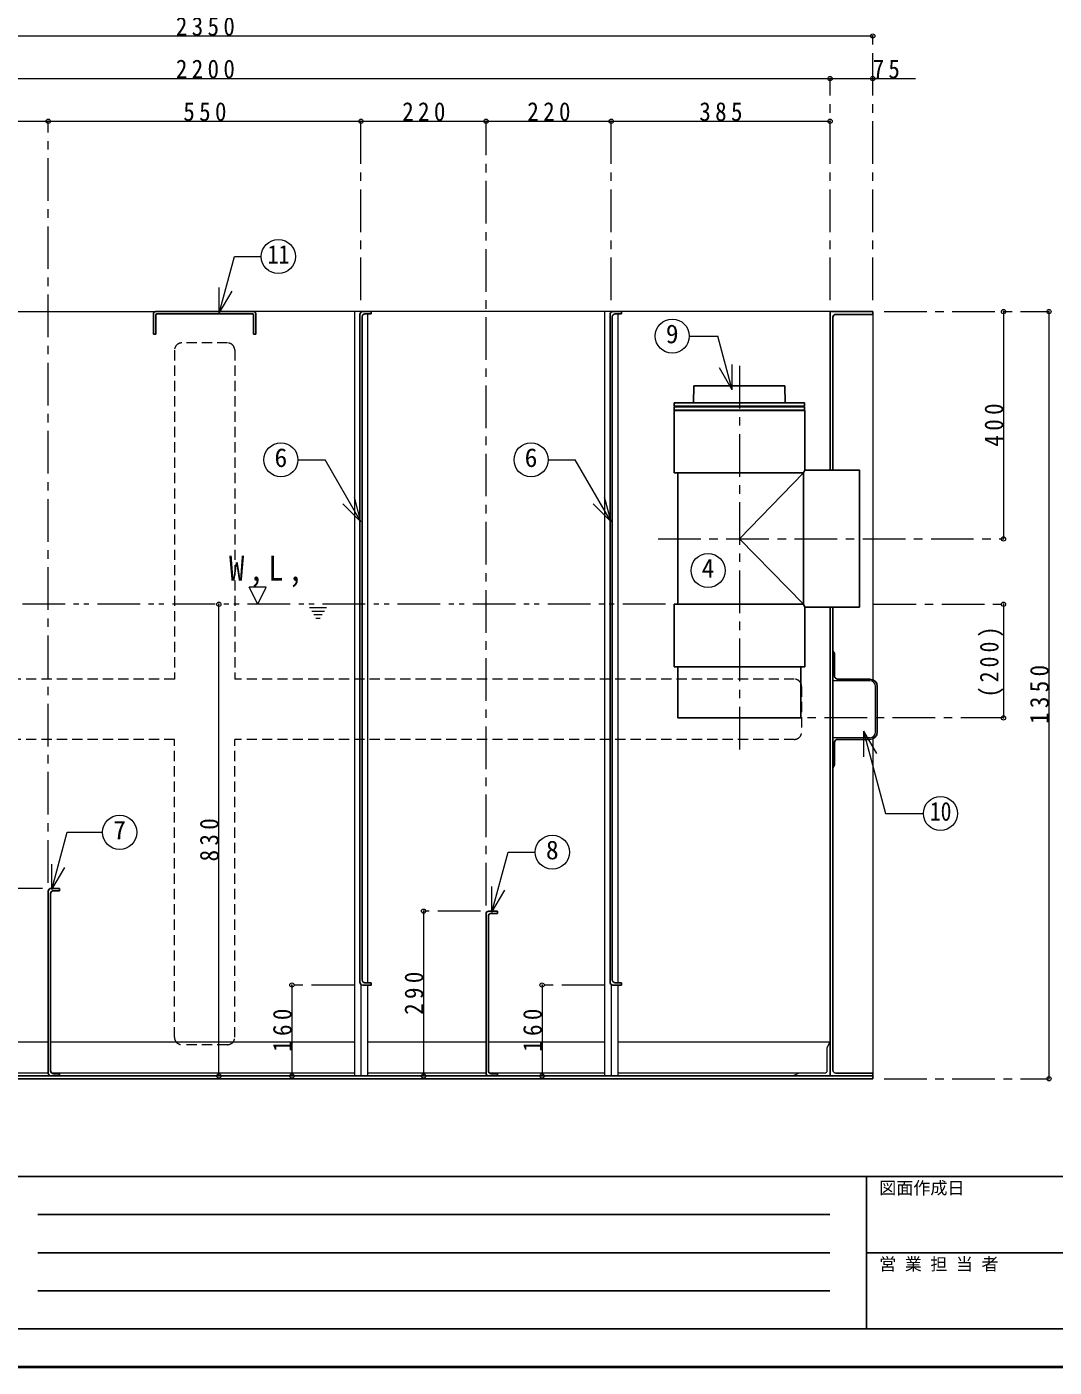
# Model space of a CAD drawing. Units: millimetres, scale not verified. Extents: x -3100 to 2975, y -2083 to 2132.
# Drawn here: x -1623 to 184, y -2083 to 276 of the extents above; entities that cross this region are included whole.
import ezdxf
from ezdxf.enums import TextEntityAlignment as Align

# ---------------------------------------------------------------- set-up
doc = ezdxf.new("R2010")
doc.units = ezdxf.units.MM
doc.header["$LTSCALE"] = 15
doc.header["$PDMODE"] = 32
doc.header["$PDSIZE"] = 7.5
for name, pattern in [('CHAIN1', [8, 5, -1, 1, -1]), ('DASHED1', [1.8, 1.2, -0.6]), ('DOUBLE_CHAIN1', [8.8, 5, -1, 0.6, -0.6, 0.6, -1])]:
    doc.linetypes.add(name, pattern=pattern)
doc.layers.add('0-0____1', color=7, linetype='Continuous', lineweight=18)
doc.styles.add('ＭＳ ゴシック', font='')
doc.styles.get('ＭＳ ゴシック').set_extended_font_data('MS Gothic')

msp = doc.modelspace()

# ---------------------------------------------------------------- linework, layer by layer
at = {"layer": '0-0____1', "color": 4, "lineweight": 9}
for p, q in [((-2484.94, 259.98), (-134.94, 259.98)), ((-2409.94, 184.98), (-209.94, 184.98)), ((-209.94, 184.98), (-59.94, 184.98)), ((-594.94, 109.98), (-209.94, 109.98)), ((95.06, -225.02), (95.06, -625.02)), ((175.06, -225.02), (175.06, -1575.02)), ((-369.44, -625.02), (-256.44, -509.02)), ((-369.44, -625.02), (-256.44, -740.02)), ((-1284.94, -1570.02), (-1284.94, -740.02)), ((95.06, -740.02), (95.06, -940.02)), ((-924.94, -1280.02), (-924.94, -1570.02)), ((-1156.44, -1410.02), (-1156.44, -1570.02)), ((-1034.94, -1409.02), (-1034.94, -1570.02)), ((-716.44, -1410.02), (-716.44, -1570.02)), ((-594.94, -1409.02), (-594.94, -1570.02)), ((-2013.44, -1510.02), (-1584.94, -1510.02)), ((-1580.94, -1510.02), (-1046.44, -1510.02)), ((-1023.44, -1510.02), (-814.94, -1510.02)), ((-810.94, -1510.02), (-606.44, -1510.02)), ((-583.44, -1510.02), (-209.94, -1510.02)), ((-1584.94, -1565.02), (-2013.44, -1565.02)), ((-1046.44, -1565.02), (-1578.94, -1565.02)), ((-814.94, -1565.02), (-1023.44, -1565.02)), ((-606.44, -1565.02), (-808.94, -1565.02)), ((-264.94, -1565.02), (-583.44, -1565.02))]:
    msp.add_line(p, q, dxfattribs=at)
at = {"layer": '0-0____1', "color": 4, "linetype": 'CHAIN1', "lineweight": 9}
for p, q in [((-134.94, -205.02), (-134.94, 259.98)), ((-209.94, -205.02), (-209.94, 184.98)), ((-1584.94, -1230.02), (-1584.94, 109.98)), ((-1034.94, -205.02), (-1034.94, 109.98)), ((-814.94, -1270.02), (-814.94, 109.98)), ((-594.94, -205.02), (-594.94, 109.98)), ((-114.94, -225.02), (175.06, -225.02)), ((-369.44, -320.52), (-369.44, -998.56)), ((-512.44, -625.02), (95.06, -625.02)), ((-1095.44, -746.27), (-1125.44, -746.27)), ((-1099.19, -752.52), (-1121.69, -752.52)), ((-133.44, -740.02), (95.06, -740.02)), ((-1102.94, -758.77), (-1117.94, -758.77)), ((-1106.69, -765.02), (-1114.19, -765.02)), ((95.06, -940.02), (-251.44, -940.02)), ((-1594.94, -1240.02), (-1694.94, -1240.02)), ((-824.94, -1280.02), (-924.94, -1280.02)), ((-1046.94, -1410.02), (-1156.44, -1410.02)), ((-606.94, -1410.02), (-716.44, -1410.02)), ((-114.94, -1575.02), (175.06, -1575.02))]:
    msp.add_line(p, q, dxfattribs=at)
at = {"layer": '0-0____1'}
for p, q in [((-1284.09, -227.89), (-1257.39, -128.23)), ((-1257.39, -128.23), (-1210.26, -128.23)), ((-1284.09, -227.89), (-1284.09, -182.89)), ((-1284.09, -227.89), (-1261.59, -188.92)), ((-2006.94, -225.02), (-1395.94, -225.02)), ((-1031.94, -225.02), (-1223.94, -225.02)), ((-1046.44, -225.02), (-1046.44, -1570.02)), ((-1023.44, -229.02), (-1023.44, -1406.02)), ((-591.94, -225.02), (-1016.94, -225.02)), ((-606.44, -225.02), (-606.44, -1570.02)), ((-583.44, -229.02), (-583.44, -1406.02)), ((-209.94, -225.02), (-576.94, -225.02)), ((-134.94, -230.02), (-134.94, -872.77)), ((-457.55, -268.1), (-407.51, -268.1)), ((-382.11, -362.87), (-407.51, -268.1)), ((-382.11, -362.87), (-404.61, -323.9)), ((-382.11, -362.87), (-382.11, -317.87)), ((-1145.84, -485.87), (-1098, -485.87)), ((-1034.99, -595), (-1098, -485.87)), ((-705.84, -485.87), (-658, -485.87)), ((-594.99, -595), (-658, -485.87)), ((-1034.99, -595), (-1066.81, -563.18)), ((-1034.99, -595), (-1046.64, -551.54)), ((-594.99, -595), (-626.81, -563.18)), ((-594.99, -595), (-606.64, -551.54)), ((-139.94, -874.77), (-204.94, -874.77)), ((-129.94, -964.77), (-129.94, -884.77)), ((-150.94, -963.59), (-128.44, -1002.56)), ((-150.94, -963.59), (-150.94, -1008.59)), ((-139.94, -974.77), (-204.94, -974.77)), ((-134.94, -976.77), (-134.94, -1565.02)), ((-1578.46, -1242.21), (-1551.42, -1141.29)), ((-1551.42, -1141.29), (-1489.44, -1141.29)), ((-804.59, -1281.94), (-776.27, -1176.25)), ((-776.27, -1176.25), (-728.44, -1176.25)), ((-1578.46, -1242.21), (-1578.46, -1197.21)), ((-1578.46, -1242.21), (-1555.96, -1203.24)), ((-804.59, -1281.94), (-804.59, -1236.94)), ((-804.59, -1281.94), (-782.09, -1242.97)), ((-1023.44, -1410.02), (-1023.44, -1570.02)), ((-583.44, -1410.02), (-583.44, -1570.02)), ((-214.94, -1520.02), (-209.94, -1510.02)), ((-214.94, -1560.02), (-214.94, -1520.02)), ((-264.94, -1565.02), (-274.94, -1570.02)), ((-219.94, -1565.02), (-264.94, -1565.02))]:
    msp.add_line(p, q, dxfattribs=at)
at = {"layer": '0-0____1', "color": 5, "lineweight": 25}
for p, q in [((-1399.94, -229.02), (-1399.94, -265.02)), ((-1395.94, -225.02), (-1223.94, -225.02)), ((-1395.94, -231.02), (-1395.94, -265.02)), ((-1393.94, -229.02), (-1225.94, -229.02)), ((-1223.94, -231.02), (-1223.94, -265.02)), ((-1219.94, -229.02), (-1219.94, -265.02)), ((-1036.94, -1405.02), (-1036.94, -230.02)), ((-1032.94, -1401.02), (-1032.94, -234.02)), ((-1031.94, -225.02), (-1016.94, -225.02)), ((-1016.94, -229.02), (-1027.94, -229.02)), ((-1016.94, -229.02), (-1016.94, -225.02)), ((-596.94, -1405.02), (-596.94, -230.02)), ((-592.94, -1401.02), (-592.94, -234.02)), ((-591.94, -225.02), (-576.94, -225.02)), ((-576.94, -229.02), (-587.94, -229.02)), ((-576.94, -229.02), (-576.94, -225.02)), ((-204.94, -235.02), (-204.94, -504.02)), ((-199.94, -230.02), (-134.94, -230.02)), ((-134.94, -225.02), (-134.94, -230.02)), ((-1395.94, -265.02), (-1399.94, -265.02)), ((-1219.94, -265.02), (-1223.94, -265.02)), ((-449.96, -385.52), (-449.43, -355.52)), ((-289.45, -355.52), (-449.43, -355.52)), ((-288.92, -385.52), (-289.45, -355.52)), ((-484.44, -399.02), (-254.44, -399.02)), ((-484.44, -509.02), (-484.44, -399.02)), ((-483.94, -385.52), (-483.94, -391.52)), ((-483.94, -391.52), (-254.94, -391.52)), ((-483.94, -392.52), (-254.94, -392.52)), ((-483.94, -392.52), (-483.94, -398.52)), ((-483.94, -398.52), (-254.94, -398.52)), ((-254.94, -392.52), (-254.94, -398.52)), ((-254.44, -504.02), (-254.44, -399.02)), ((-484.44, -509.02), (-256.44, -509.02)), ((-477.44, -740.02), (-477.44, -509.02)), ((-484.44, -740.02), (-256.44, -740.02)), ((-484.44, -740.02), (-484.44, -850.02)), ((-256.44, -740.02), (-254.44, -745.02)), ((-254.44, -745.02), (-254.44, -850.02)), ((-254.44, -745.02), (-158.44, -745.02)), ((-209.94, -745.02), (-209.94, -1570.02)), ((-204.94, -745.02), (-204.94, -1560.02)), ((-204.94, -821.77), (-201.94, -826.77)), ((-201.94, -866.77), (-201.94, -826.77)), ((-484.44, -850.02), (-254.44, -850.02)), ((-477.44, -850.02), (-477.44, -940.02)), ((-261.44, -850.02), (-261.44, -940.02)), ((-196.94, -871.77), (-139.94, -871.77)), ((-126.94, -884.77), (-126.94, -964.77)), ((-477.44, -940.02), (-261.44, -940.02)), ((-201.94, -982.77), (-201.94, -1022.77)), ((-196.94, -977.77), (-139.94, -977.77)), ((-204.94, -1027.77), (-201.94, -1022.77)), ((-1584.94, -1245.02), (-1584.94, -1565.02)), ((-1580.94, -1249.02), (-1580.94, -1561.02)), ((-1579.94, -1240.02), (-1564.94, -1240.02)), ((-1575.94, -1244.02), (-1564.94, -1244.02)), ((-1564.94, -1244.02), (-1564.94, -1240.02)), ((-814.94, -1285.02), (-814.94, -1565.02)), ((-810.94, -1289.02), (-810.94, -1561.02)), ((-809.94, -1280.02), (-794.94, -1280.02)), ((-805.94, -1284.02), (-794.94, -1284.02)), ((-794.94, -1284.02), (-794.94, -1280.02)), ((-1027.94, -1406.02), (-1016.94, -1406.02)), ((-587.94, -1406.02), (-576.94, -1406.02)), ((-134.94, -1570.02), (-2484.94, -1570.02)), ((-134.94, -1575.02), (-2484.94, -1575.02)), ((-1564.94, -1566.02), (-1575.94, -1566.02)), ((-1564.94, -1570.02), (-1564.94, -1566.02))]:
    msp.add_line(p, q, dxfattribs=at)
at = {"layer": '0-0____1', "color": 4, "linetype": 'DASHED1', "lineweight": 9}
for p, q in [((-1269.94, -280.02), (-1349.94, -280.02)), ((-1362.94, -293.02), (-1362.94, -871.77)), ((-1256.94, -293.02), (-1256.94, -871.77)), ((-1362.94, -871.77), (-2346.94, -871.77)), ((-272.94, -871.77), (-1256.94, -871.77)), ((-259.94, -884.77), (-259.94, -964.77)), ((-1362.94, -977.77), (-2346.94, -977.77)), ((-1362.94, -1502.02), (-1362.94, -977.77)), ((-272.94, -977.77), (-1256.94, -977.77)), ((-1256.94, -1502.02), (-1256.94, -977.77)), ((-1269.94, -1515.02), (-1349.94, -1515.02))]:
    msp.add_line(p, q, dxfattribs=at)
at = {"layer": '0-0____1', "color": 3}
for p, q in [((-1216.44, -740.02), (-1231.44, -710.02)), ((-1201.44, -710.02), (-1231.44, -710.02)), ((-1216.44, -740.02), (-1201.44, -710.02))]:
    msp.add_line(p, q, dxfattribs=at)
at = {"layer": '0-0____1', "color": 4, "linetype": 'DOUBLE_CHAIN1', "lineweight": 9}
msp.add_line((-499.44, -740.02), (-2394.94, -740.02), dxfattribs=at)
at = {"layer": '0-0____1', "color": 6, "lineweight": 25}
for p, q in [((-3032.44, -1747.16), (2907.56, -1747.16)), ((-146.01, -2015.02), (-146.01, -1747.16)), ((-1603.15, -1814.12), (-210.3, -1814.12)), ((-210.3, -1881.09), (-1603.15, -1881.09)), ((2907.56, -1881.09), (-146.01, -1881.09)), ((-210.3, -1948.05), (-1603.15, -1948.05)), ((2907.56, -2015.02), (-3032.44, -2015.02))]:
    msp.add_line(p, q, dxfattribs=at)
at = {"layer": '0-0____1', "color": 1, "lineweight": 40}
msp.add_line((2975.06, -2082.52), (-3099.94, -2082.52), dxfattribs=at)
at = {"layer": '0-0____1', "color": 4, "lineweight": 9}
msp.add_lwpolyline([(-2409.94, 109.98), (-2024.94, 109.98), (-1584.94, 109.98), (-1034.94, 109.98), (-814.94, 109.98), (-594.94, 109.98)], dxfattribs=at)
at = {"layer": '0-0____1', "color": 5, "lineweight": 25}
for points in [[(-134.94, -225.02), (-209.94, -225.02), (-209.94, -504.02)], [(-483.94, -385.52), (-254.94, -385.52), (-254.94, -391.52)], [(-254.44, -504.02), (-256.44, -509.02), (-256.44, -740.02)], [(-254.44, -504.02), (-158.44, -504.02), (-158.44, -745.02)], [(-1031.94, -1410.02), (-1016.94, -1410.02), (-1016.94, -1406.02)], [(-591.94, -1410.02), (-576.94, -1410.02), (-576.94, -1406.02)], [(-794.94, -1570.02), (-794.94, -1566.02), (-805.94, -1566.02)], [(-199.94, -1565.02), (-134.94, -1565.02), (-134.94, -1575.02)]]:
    msp.add_lwpolyline(points, dxfattribs=at)
at = {"layer": '0-0____1'}
msp.add_lwpolyline([(-150.94, -963.59), (-112.18, -1108.25), (-45.83, -1108.25)], dxfattribs=at)
for centre in [(-1180.26, -128.23), (-487.55, -268.1), (-1175.84, -485.87), (-735.84, -485.87), (-424.54, -680.64), (-15.83, -1108.25), (-1459.44, -1141.29), (-698.44, -1176.25)]:
    msp.add_circle(centre, 30, dxfattribs=at)
at = {"layer": '0-0____1', "color": 5, "lineweight": 25}
for centre, radius, start, end in [((-1395.94, -229.02), 4, 90, 180), ((-1393.94, -231.02), 2, 90, 180), ((-1225.94, -231.02), 2, 0, 90), ((-1223.94, -229.02), 4, 0, 90), ((-1031.94, -230.02), 5, 90, 180), ((-1027.94, -234.02), 5, 90, 180), ((-591.94, -230.02), 5, 90, 180), ((-587.94, -234.02), 5, 90, 180), ((-199.94, -235.02), 5, 90, 180), ((-196.94, -866.77), 5, 180, 270), ((-139.94, -884.77), 13, 0, 90), ((-139.94, -964.77), 13, 270, 0), ((-196.94, -982.77), 5, 90, 180), ((-1579.94, -1245.02), 5, 90, 180), ((-1575.94, -1249.02), 5, 90, 180), ((-809.94, -1285.02), 5, 90, 180), ((-805.94, -1289.02), 5, 90, 180), ((-1031.94, -1405.02), 5, 180, 270), ((-1027.94, -1401.02), 5, 180, 270), ((-591.94, -1405.02), 5, 180, 270), ((-587.94, -1401.02), 5, 180, 270), ((-1579.94, -1565.02), 5, 180, 270), ((-1575.94, -1561.02), 5, 180, 270), ((-809.94, -1565.02), 5, 180, 270), ((-805.94, -1561.02), 5, 180, 270), ((-199.94, -1560.02), 5, 180, 270)]:
    msp.add_arc(centre, radius, start, end, dxfattribs=at)
at = {"layer": '0-0____1', "color": 4, "linetype": 'DASHED1', "lineweight": 9}
for centre, start, end in [((-1349.94, -293.02), 90, 180), ((-1269.94, -293.02), 0, 90), ((-272.94, -884.77), 0, 90), ((-272.94, -964.77), 270, 0), ((-1349.94, -1502.02), 180, 270), ((-1269.94, -1502.02), 270, 0)]:
    msp.add_arc(centre, 13, start, end, dxfattribs=at)
at = {"layer": '0-0____1'}
for centre, radius, start, end in [((-139.94, -884.77), 10, 0, 90), ((-139.94, -964.77), 10, 270, 0), ((-219.94, -1560.02), 5, 270, 0)]:
    msp.add_arc(centre, radius, start, end, dxfattribs=at)
at = {"layer": '0-0____1', "color": 4}
for p in [(-134.94, 259.98), (-209.94, 184.98), (-134.94, 184.98), (-1584.94, 109.98), (-1034.94, 109.98), (-814.94, 109.98), (-594.94, 109.98), (-209.94, 109.98), (95.06, -225.02), (175.06, -225.02), (95.06, -625.02), (-1284.94, -740.02), (95.06, -740.02), (95.06, -940.02), (-924.94, -1280.02), (-1156.44, -1410.02), (-716.44, -1410.02), (-1284.94, -1570.02), (-1156.44, -1570.02), (-924.94, -1570.02), (-716.44, -1570.02), (175.06, -1575.02)]:
    msp.add_point(p, dxfattribs=at)

# ---------------------------------------------------------------- texts
at = {"layer": '0-0____1', "style": 'ＭＳ ゴシック', "width": 0.85}
for s, p in [('11', (-1199.01, -150.73)), ('10', (-34.58, -1130.75))]:
    msp.add_text(s, height=32.99, dxfattribs=at).set_placement(p, align=Align.BOTTOM_LEFT)
at = {"layer": '0-0____1', "style": 'ＭＳ ゴシック'}
for s, height, p in [('9', 32.99, (-498.8, -290.6)), ('6', 32.99, (-1187.09, -508.37)), ('6', 32.99, (-747.09, -508.37)), ('4', 32.99, (-435.79, -703.14)), ('7', 32.99, (-1470.69, -1163.79)), ('8', 32.99, (-709.69, -1198.75)), ('図面作成日', 21.99, (-123.51, -1784.66)), ('営 業 担 当 者', 21.99, (-123.51, -1918.59))]:
    msp.add_text(s, height=height, dxfattribs=at).set_placement(p, align=Align.BOTTOM_LEFT)
at = {"layer": '0-0____1', "attachment_point": 7, "style": 'ＭＳ ゴシック'}
for s, insert, char_height in [('\\T1.38;\\W0.9;2350', (-1360.57, 259.98), 32.99), ('\\T1.38;\\W0.9;2200', (-1360.57, 184.98), 32.99), ('\\T1.36;\\W0.9;75', (-134.94, 184.98), 32.99), ('\\T1.38;\\W0.9;550', (-1347.44, 109.98), 32.99), ('\\T1.38;\\W0.9;220', (-962.44, 109.98), 32.99), ('\\T1.38;\\W0.9;220', (-742.44, 109.98), 32.99), ('\\T1.38;\\W0.9;385', (-439.94, 109.98), 32.99), ('\\T1.28;\\W0.9;W,L,', (-1267.07, -710.02), 43.99)]:
    msp.add_mtext(s, dxfattribs=dict(at, insert=insert, char_height=char_height))
at = {"layer": '0-0____1', "char_height": 32.99, "attachment_point": 7, "rotation": 90, "style": 'ＭＳ ゴシック'}
for s, insert in [('\\T1.38;\\W0.9;400', (95.06, -462.52)), ('\\T1.38;\\W0.85;(200)', (95.06, -903.77)), ('\\T1.38;\\W0.9;1350', (175.06, -950.64)), ('\\T1.38;\\W0.9;830', (-1284.94, -1192.52)), ('\\T1.38;\\W0.9;290', (-924.94, -1462.52)), ('\\T1.38;\\W0.9;160', (-1156.44, -1527.52)), ('\\T1.38;\\W0.9;160', (-716.44, -1527.52))]:
    msp.add_mtext(s, dxfattribs=dict(at, insert=insert))

doc.saveas('drawing.dxf')
